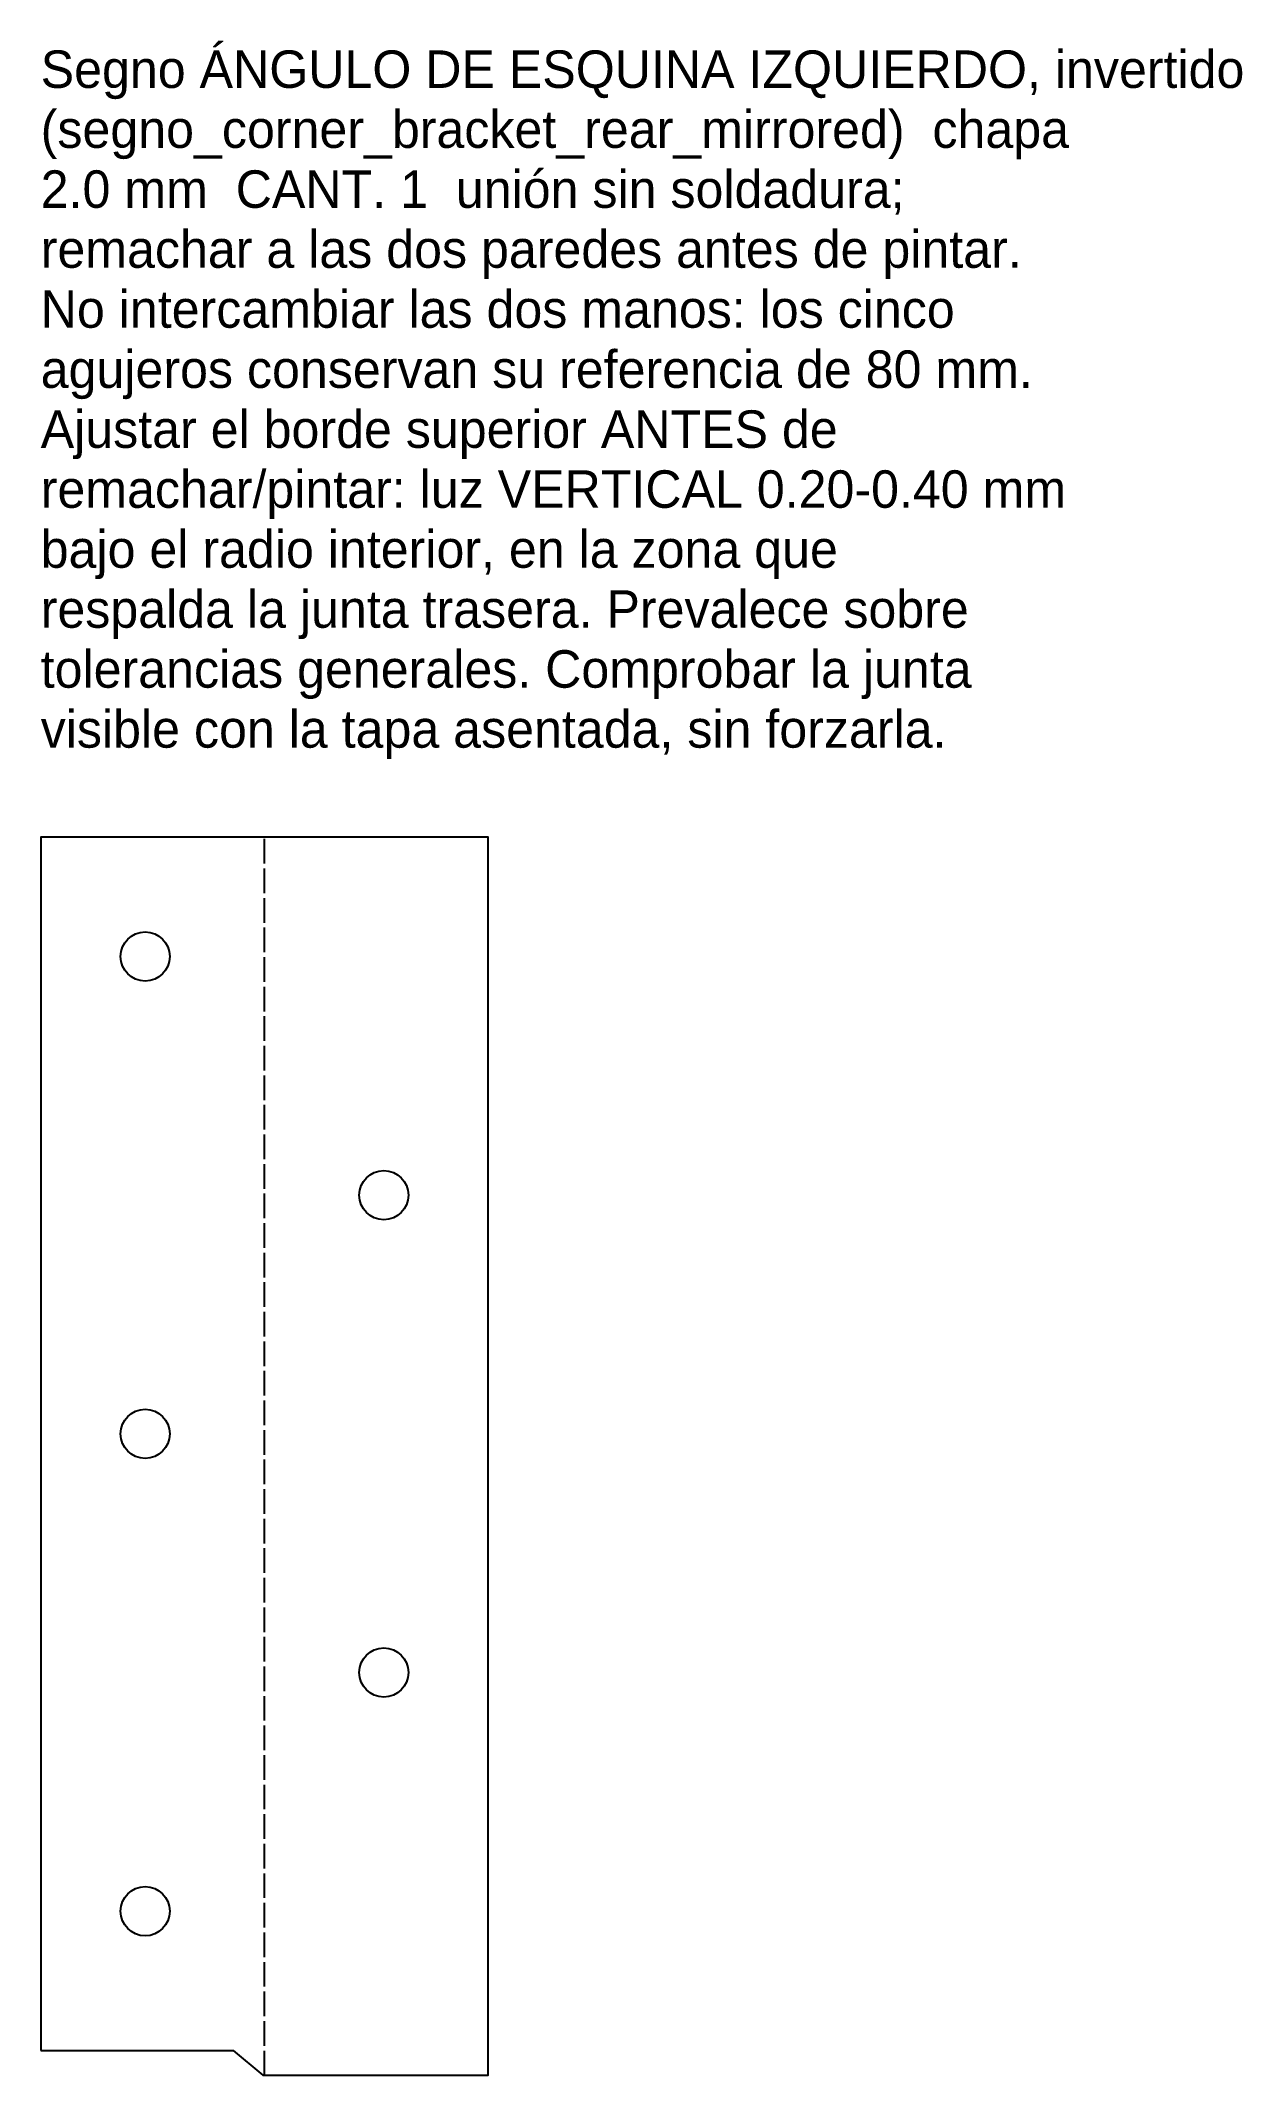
# Model space of a CAD drawing. Header units: millimetres. Extents: x 0 to 81, y -3 to 133.
import ezdxf

# ---------------------------------------------------------------- set-up
doc = ezdxf.new("R2010")
doc.units = ezdxf.units.MM
doc.header["$LTSCALE"] = 1.3
doc.linetypes.add('DASHED', pattern=[1.524, 1.27, -0.254])
for name, color, linetype in [('BEND', 4, 'DASHED'), ('CUT', 7, 'Continuous'), ('NOTE', 8, 'Continuous')]:
    doc.layers.add(name, color=color, linetype=linetype)

msp = doc.modelspace()

# ---------------------------------------------------------------- linework, layer by layer
at = {"layer": 'BEND'}
msp.add_lwpolyline([(15, -3), (15, 80)], dxfattribs=at)
at = {"layer": 'CUT'}
msp.add_lwpolyline([(0, -1.34), (12.91, -1.34), (14.89, -3), (30, -3), (30, 80), (0, 80)], close=True, dxfattribs=at)
for centre in [(7, 72), (23, 56), (7, 40), (23, 24), (7, 8)]:
    msp.add_circle(centre, 1.65, dxfattribs=at)

# ---------------------------------------------------------------- texts
at = {"layer": 'NOTE'}
for s, p in [('Segno ÁNGULO DE ESQUINA IZQUIERDO, invertido', (0, 130.23)), ('(segno_corner_bracket_rear_mirrored)  chapa', (0, 126.21)), ('2.0 mm  CANT. 1  unión sin soldadura;', (0, 122.19)), ('remachar a las dos paredes antes de pintar.', (0, 118.17)), ('No intercambiar las dos manos: los cinco', (0, 114.15)), ('agujeros conservan su referencia de 80 mm.', (0, 110.12)), ('Ajustar el borde superior ANTES de', (0, 106.1)), ('remachar/pintar: luz VERTICAL 0.20-0.40 mm', (0, 102.08)), ('bajo el radio interior, en la zona que', (0, 98.06)), ('respalda la junta trasera. Prevalece sobre', (0, 94.04)), ('tolerancias generales. Comprobar la junta', (0, 90.02)), ('visible con la tapa asentada, sin forzarla.', (0, 86))]:
    msp.add_text(s, height=2.5129, dxfattribs=at).set_placement(p)

doc.saveas('drawing.dxf')
